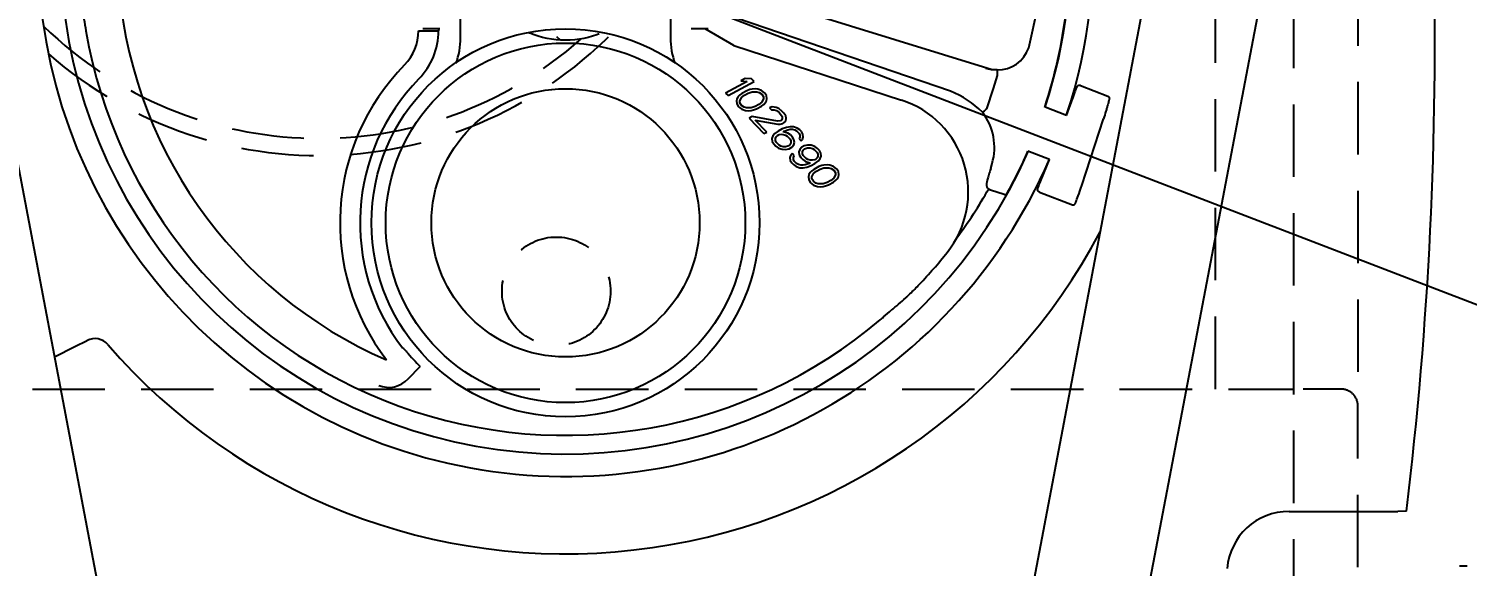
# Model space of a CAD drawing. Extents: x 230 to 4050, y 0 to 2754.
# Drawn here: x 1429.5 to 1681.6, y 2229.5 to 2323.7 of the extents above; entities that cross this region are included whole.
import ezdxf

# ---------------------------------------------------------------- set-up
doc = ezdxf.new("R2010")
doc.units = 0
doc.header["$LTSCALE"] = 2
doc.linetypes.add('HIDDEN', pattern=[9.525, 6.35, -3.175])
doc.linetypes.add('PHANTOM', pattern=[63.5, 31.75, -6.35, 6.35, -6.35, 6.35, -6.35])
doc.layers.get('0').update_dxf_attribs({"linetype": 'CONTINUOUS'})
doc.layers.get('DEFPOINTS').update_dxf_attribs({"linetype": 'CONTINUOUS'})
for name, color, linetype in [('DANMEN', 7, 'CONTINUOUS'), ('KIKI-2D2', 7, 'CONTINUOUS'), ('SUNPOU', 7, 'CONTINUOUS')]:
    doc.layers.add(name, color=color, linetype=linetype)
doc.styles.get("Standard").update_dxf_attribs({"font": 'romans.shx', "bigfont": 'extfont.shx'})
doc.dimstyles.get("Standard").update_dxf_attribs({"dimscale": 10, "dimtxt": 2, "dimasz": 3, "dimexe": 1, "dimexo": 1, "dimgap": 0.6, "dimtad": 3, "dimdec": 0, "dimzin": 0, "dimdsep": 46, "dimtxsty": 'STANDARD', "dimblk1": 'OPEN', "dimblk2": 'OPEN', "dimsah": 1, "dimcen": 1.5, "dimadec": 0, "dimazin": 0, "dimtfac": 1, "dimtdec": 0, "dimtmove": 0, "dimatfit": 0, "dimldrblk": 'DOTSMALL', "dimfxl": 1, "dimtvp": 1, "dimtolj": 1, "dimtzin": 0, "dimarcsym": 0})

# ---------------------------------------------------------------- blocks, each defined once
blk = doc.blocks.new('_DotSmall')
at = {"color": 0, "linetype": 'ByBlock', "const_width": 0.5}
blk.add_lwpolyline([(-0.0625, 0, 1), (0.0625, 0, 1)], format="xyb", close=True, dxfattribs=at)
blk = doc.blocks.new('_OPEN')
at = {"color": 0, "linetype": 'ByBlock'}
for p, q in [((-1, 0.1667), (0, 0)), ((0, 0), (-1, -0.1667)), ((0, 0), (-1, 0))]:
    blk.add_line(p, q, dxfattribs=at)
blk = doc.blocks.new('*D11')
at = {"layer": 'DEFPOINTS', "color": 0}
for p in [(1732.05, 2611.15), (1251.53, 2164.88), (1410.18, 2164.88)]:
    blk.add_point(p, dxfattribs=at)
at = {"layer": 'SUNPOU', "color": 0, "linetype": 'ByBlock', "lineweight": -2}
for p, q in [((1722.05, 2611.15), (1241.53, 2611.15)), ((1251.53, 2581.15), (1251.53, 2194.88)), ((1400.18, 2164.88), (1241.53, 2164.88))]:
    blk.add_line(p, q, dxfattribs=at)
at = {"layer": 'SUNPOU', "color": 0, "lineweight": -2, "xscale": 30, "yscale": 30, "zscale": 30}
for p, rotation in [((1251.53, 2611.15), 90), ((1251.53, 2164.88), 270)]:
    blk.add_blockref('_OPEN', p, dxfattribs=dict(at, rotation=rotation))
at = {"layer": 'SUNPOU', "color": 0, "insert": (1235.53, 2388.02), "char_height": 20, "attachment_point": 5, "rotation": 90}
blk.add_mtext('\\A1;450', dxfattribs=at)
blk = doc.blocks.new('*D19')
at = {"layer": 'DEFPOINTS', "color": 0}
for p in [(1498.58, 2494.88), (1301.53, 2164.88), (1410.18, 2164.88)]:
    blk.add_point(p, dxfattribs=at)
at = {"layer": 'SUNPOU', "color": 0, "linetype": 'ByBlock', "lineweight": -2}
for p, q in [((1488.58, 2494.88), (1291.53, 2494.88)), ((1301.53, 2464.88), (1301.53, 2194.88)), ((1400.18, 2164.88), (1291.53, 2164.88))]:
    blk.add_line(p, q, dxfattribs=at)
at = {"layer": 'SUNPOU', "color": 0, "lineweight": -2, "xscale": 30, "yscale": 30, "zscale": 30}
for p, rotation in [((1301.53, 2494.88), 90), ((1301.53, 2164.88), 270)]:
    blk.add_blockref('_OPEN', p, dxfattribs=dict(at, rotation=rotation))
at = {"layer": 'SUNPOU', "color": 0, "insert": (1285.53, 2329.88), "char_height": 20, "attachment_point": 5, "rotation": 90}
blk.add_mtext('\\A1;330', dxfattribs=at)
blk = doc.blocks.new('A$C28ef329a')
at = {"layer": 'DANMEN', "color": 4, "linetype": 'HIDDEN'}
for p, q in [((-4220.93, 2266.28), (-4220.93, 2133.28)), ((-4245.93, 2263.28), (-4245.93, 2136.28))]:
    blk.add_line(p, q, dxfattribs=at)
at = {"layer": 'DANMEN', "color": 1, "linetype": 'HIDDEN'}
blk.add_lwpolyline([(-4232.25, 2414.75), (-4232.25, 1984.75, 0.414214), (-4182.25, 1934.75), (-3957.25, 1934.75, 0.414214), (-3907.25, 1984.75), (-3907.25, 2414.75, 0.414214), (-3957.25, 2464.75), (-4182.25, 2464.75, 0.414214)], format="xyb", close=True, dxfattribs=at)
at = {"layer": 'DANMEN', "color": 4, "linetype": 'HIDDEN'}
blk.add_lwpolyline([(-4491.29, 2136.28), (-4232.25, 2136.28)], dxfattribs=at)
blk.add_lwpolyline([(-4220.93, 2105.04), (-4220.93, 2133.28, 0.414214), (-4223.93, 2136.28), (-4230.56, 2136.28)], format="xyb", dxfattribs=at)

msp = doc.modelspace()

# ---------------------------------------------------------------- linework, layer by layer
at = {"layer": 'DANMEN', "color": 1, "linetype": 'HIDDEN'}
for p, q in [((1507.8, 2334.96), (1522.7, 2321.66)), ((1555.41, 2314.43), (1551.63, 2312.39)), ((1552.06, 2311.93), (1556.61, 2314.4)), ((1555.07, 2314.94), (1554.3, 2314.52)), ((1554.3, 2314.52), (1555.41, 2314.43)), ((1556.18, 2314.85), (1555.07, 2314.94)), ((1556.61, 2314.4), (1556.18, 2314.85)), ((1551.63, 2312.39), (1552.06, 2311.93)), ((1553.6, 2311.39), (1553.52, 2311.01)), ((1553.84, 2311.76), (1553.6, 2311.39)), ((1554.06, 2311.99), (1553.84, 2311.76)), ((1554.47, 2312.33), (1554.06, 2311.99)), ((1554.12, 2310.99), (1554.42, 2311.61)), ((1554.42, 2311.61), (1554.93, 2312)), ((1555.34, 2312.8), (1554.47, 2312.33)), ((1554.93, 2312), (1555.61, 2312.37)), ((1555.9, 2312.99), (1555.34, 2312.8)), ((1555.61, 2312.37), (1556.26, 2312.61)), ((1556.26, 2313.07), (1555.9, 2312.99)), ((1556.79, 2313.13), (1556.26, 2313.07)), ((1556.26, 2312.61), (1557.13, 2312.62)), ((1557.3, 2313.06), (1556.79, 2313.13)), ((1557.13, 2312.62), (1557.53, 2312.5)), ((1557.95, 2312.84), (1557.3, 2313.06)), ((1557.53, 2312.5), (1557.99, 2312.17)), ((1558.47, 2312.43), (1557.95, 2312.84)), ((1558.27, 2311.41), (1557.98, 2310.79)), ((1557.99, 2312.17), (1558.25, 2311.74)), ((1558.25, 2311.74), (1558.27, 2311.41)), ((1558.81, 2311.93), (1558.47, 2312.43)), ((1558.8, 2311.01), (1558.87, 2311.39)), ((1558.87, 2311.39), (1558.81, 2311.93)), ((1553.52, 2311.01), (1553.59, 2310.47)), ((1553.59, 2310.47), (1553.92, 2309.97)), ((1553.92, 2309.97), (1554.45, 2309.57)), ((1554.14, 2310.66), (1554.12, 2310.99)), ((1554.41, 2310.23), (1554.14, 2310.66)), ((1554.86, 2309.9), (1554.41, 2310.23)), ((1554.45, 2309.57), (1555.1, 2309.35)), ((1555.27, 2309.78), (1554.86, 2309.9)), ((1555.1, 2309.35), (1555.6, 2309.28)), ((1556.14, 2309.8), (1555.27, 2309.78)), ((1555.6, 2309.28), (1556.13, 2309.34)), ((1556.13, 2309.34), (1556.5, 2309.42)), ((1556.79, 2310.03), (1556.14, 2309.8)), ((1556.5, 2309.42), (1557.05, 2309.6)), ((1557.47, 2310.4), (1556.79, 2310.03)), ((1557.05, 2309.6), (1557.92, 2310.08)), ((1557.98, 2310.79), (1557.47, 2310.4)), ((1557.92, 2310.08), (1558.34, 2310.41)), ((1558.34, 2310.41), (1558.55, 2310.65)), ((1558.55, 2310.65), (1558.8, 2311.01)), ((1559.8, 2309.95), (1559.34, 2309.82)), ((1559.34, 2309.82), (1559.7, 2309.44)), ((1559.7, 2309.44), (1560.13, 2309.44)), ((1560.48, 2309.86), (1559.8, 2309.95)), ((1560.13, 2309.44), (1560.54, 2309.32)), ((1560.96, 2309.66), (1560.48, 2309.86)), ((1560.54, 2309.32), (1561, 2309)), ((1561.55, 2309.18), (1560.96, 2309.66)), ((1561, 2309), (1561.28, 2308.69)), ((1561.28, 2308.69), (1561.55, 2308.26)), ((1561.84, 2308.88), (1561.55, 2309.18)), ((1562.17, 2308.37), (1561.84, 2308.88)), ((1556.27, 2308.26), (1555.79, 2308)), ((1555.79, 2308), (1558.36, 2305.28)), ((1560.7, 2307.46), (1556.27, 2308.26)), ((1558.85, 2305.54), (1556.84, 2307.66)), ((1556.84, 2307.66), (1560.76, 2306.92)), ((1561.23, 2307.52), (1560.7, 2307.46)), ((1560.76, 2306.92), (1561.2, 2306.93)), ((1561.55, 2306.09), (1560.87, 2305.72)), ((1561.2, 2306.93), (1561.66, 2307.06)), ((1561.42, 2307.62), (1561.23, 2307.52)), ((1561.57, 2307.93), (1561.42, 2307.62)), ((1561.55, 2308.26), (1561.57, 2307.93)), ((1562.3, 2306.38), (1561.55, 2306.09)), ((1561.66, 2307.06), (1561.85, 2307.17)), ((1561.85, 2307.17), (1562.17, 2307.45)), ((1562.27, 2307.97), (1562.17, 2308.37)), ((1562.17, 2307.45), (1562.27, 2307.97)), ((1562.93, 2306.49), (1562.3, 2306.38)), ((1563.53, 2306.48), (1562.93, 2306.49)), ((1564.18, 2306.26), (1563.53, 2306.48)), ((1564.63, 2305.93), (1564.18, 2306.26)), ((1558.36, 2305.28), (1558.85, 2305.54)), ((1559.93, 2304.87), (1559.75, 2304.43)), ((1559.75, 2304.43), (1559.82, 2303.9)), ((1559.82, 2303.9), (1560.08, 2303.47)), ((1560.27, 2305.28), (1559.93, 2304.87)), ((1560.87, 2305.72), (1560.27, 2305.28)), ((1560.36, 2304.41), (1560.5, 2304.72)), ((1560.38, 2304.08), (1560.36, 2304.41)), ((1560.5, 2303.8), (1560.38, 2304.08)), ((1560.5, 2304.72), (1560.72, 2304.96)), ((1561, 2303.27), (1560.5, 2303.8)), ((1560.72, 2304.96), (1561.01, 2305.11)), ((1561.01, 2305.11), (1561.38, 2305.2)), ((1561.38, 2305.2), (1561.71, 2305.15)), ((1561.71, 2305.15), (1562.12, 2305.03)), ((1561.72, 2305.61), (1561.91, 2305.71)), ((1562.53, 2305.37), (1561.72, 2305.61)), ((1561.91, 2305.71), (1562.56, 2305.95)), ((1562.12, 2305.03), (1562.43, 2304.85)), ((1562.43, 2304.85), (1562.93, 2304.32)), ((1562.99, 2305.04), (1562.53, 2305.37)), ((1562.56, 2305.95), (1562.92, 2306.04)), ((1562.92, 2306.04), (1563.36, 2306.04)), ((1562.93, 2304.32), (1563.05, 2304.04)), ((1563.35, 2304.66), (1562.99, 2305.04)), ((1563.07, 2303.71), (1563.02, 2303.46)), ((1563.05, 2304.04), (1563.07, 2303.71)), ((1563.61, 2304.23), (1563.35, 2304.66)), ((1563.36, 2306.04), (1563.77, 2305.92)), ((1563.6, 2303.31), (1563.68, 2303.7)), ((1563.68, 2303.7), (1563.61, 2304.23)), ((1563.77, 2305.92), (1564.08, 2305.75)), ((1564.08, 2305.75), (1564.51, 2305.29)), ((1564.65, 2304.68), (1564.5, 2304.37)), ((1564.5, 2304.37), (1564.86, 2303.99)), ((1564.51, 2305.29), (1564.63, 2305.01)), ((1564.92, 2305.63), (1564.63, 2305.93)), ((1564.63, 2305.01), (1564.65, 2304.68)), ((1564.86, 2303.99), (1565.08, 2304.23)), ((1565.18, 2305.2), (1564.92, 2305.63)), ((1565.08, 2304.23), (1565.25, 2304.66)), ((1565.25, 2304.66), (1565.18, 2305.2)), ((1560.08, 2303.47), (1560.44, 2303.09)), ((1560.44, 2303.09), (1560.9, 2302.76)), ((1560.9, 2302.76), (1561.55, 2302.54)), ((1561.31, 2303.1), (1561, 2303.27)), ((1561.72, 2302.98), (1561.31, 2303.1)), ((1561.55, 2302.54), (1562.15, 2302.52)), ((1562.15, 2302.98), (1561.72, 2302.98)), ((1562.51, 2303.07), (1562.15, 2302.98)), ((1562.15, 2302.52), (1562.78, 2302.64)), ((1562.8, 2303.22), (1562.51, 2303.07)), ((1562.78, 2302.64), (1563.26, 2302.9)), ((1563.02, 2303.46), (1562.8, 2303.22)), ((1563.08, 2301.54), (1562.91, 2301.1)), ((1562.91, 2301.1), (1562.97, 2300.57)), ((1563.3, 2301.77), (1563.08, 2301.54)), ((1563.26, 2302.9), (1563.6, 2303.31)), ((1563.66, 2301.4), (1563.3, 2301.77)), ((1563.51, 2301.09), (1563.66, 2301.4)), ((1563.53, 2300.76), (1563.51, 2301.09)), ((1564.65, 2302.51), (1564.48, 2302.07)), ((1564.48, 2302.07), (1564.55, 2301.54)), ((1564.55, 2301.54), (1564.81, 2301.11)), ((1564.99, 2302.92), (1564.65, 2302.51)), ((1564.81, 2301.11), (1565.17, 2300.73)), ((1565.38, 2303.13), (1564.99, 2302.92)), ((1565.08, 2302.06), (1565.23, 2302.36)), ((1565.11, 2301.72), (1565.08, 2302.06)), ((1565.22, 2301.44), (1565.11, 2301.72)), ((1565.72, 2300.91), (1565.22, 2301.44)), ((1565.23, 2302.36), (1565.45, 2302.6)), ((1566.01, 2303.24), (1565.38, 2303.13)), ((1565.45, 2302.6), (1565.64, 2302.7)), ((1565.64, 2302.7), (1566.01, 2302.78)), ((1566.61, 2303.23), (1566.01, 2303.24)), ((1566.01, 2302.78), (1566.44, 2302.79)), ((1566.44, 2302.79), (1566.85, 2302.67)), ((1567.26, 2303.01), (1566.61, 2303.23)), ((1566.85, 2302.67), (1567.16, 2302.49)), ((1567.16, 2302.49), (1567.66, 2301.96)), ((1567.72, 2302.68), (1567.26, 2303.01)), ((1567.65, 2301.04), (1567.43, 2300.81)), ((1567.8, 2301.35), (1567.65, 2301.04)), ((1567.66, 2301.96), (1567.78, 2301.68)), ((1568.07, 2302.3), (1567.72, 2302.68)), ((1567.78, 2301.68), (1567.8, 2301.35)), ((1568.34, 2301.87), (1568.07, 2302.3)), ((1568.23, 2300.9), (1568.4, 2301.34)), ((1568.4, 2301.34), (1568.34, 2301.87)), ((1562.97, 2300.57), (1563.24, 2300.14)), ((1563.24, 2300.14), (1563.52, 2299.84)), ((1563.52, 2299.84), (1563.98, 2299.51)), ((1563.65, 2300.48), (1563.53, 2300.76)), ((1564.08, 2300.02), (1563.65, 2300.48)), ((1563.98, 2299.51), (1564.63, 2299.29)), ((1564.39, 2299.85), (1564.08, 2300.02)), ((1564.8, 2299.73), (1564.39, 2299.85)), ((1564.63, 2299.29), (1565.23, 2299.27)), ((1565.23, 2299.73), (1564.8, 2299.73)), ((1565.17, 2300.73), (1565.62, 2300.4)), ((1565.59, 2299.81), (1565.23, 2299.73)), ((1565.23, 2299.27), (1565.86, 2299.38)), ((1566.25, 2300.05), (1565.59, 2299.81)), ((1565.62, 2300.4), (1566.44, 2300.16)), ((1566.04, 2300.74), (1565.72, 2300.91)), ((1565.86, 2299.38), (1566.61, 2299.68)), ((1566.45, 2300.62), (1566.04, 2300.74)), ((1566.44, 2300.16), (1566.25, 2300.05)), ((1566.88, 2300.62), (1566.45, 2300.62)), ((1566.67, 2298.68), (1566.45, 2298.45)), ((1566.61, 2299.68), (1567.28, 2300.04)), ((1567.08, 2299.02), (1566.67, 2298.68)), ((1567.24, 2300.71), (1566.88, 2300.62)), ((1567.03, 2298.3), (1567.54, 2298.69)), ((1567.95, 2299.49), (1567.08, 2299.02)), ((1567.43, 2300.81), (1567.24, 2300.71)), ((1567.28, 2300.04), (1567.89, 2300.49)), ((1567.54, 2298.69), (1568.21, 2299.06)), ((1567.89, 2300.49), (1568.23, 2300.9)), ((1568.51, 2299.68), (1567.95, 2299.49)), ((1568.21, 2299.06), (1568.87, 2299.3)), ((1568.87, 2299.76), (1568.51, 2299.68)), ((1569.4, 2299.82), (1568.87, 2299.76)), ((1568.87, 2299.3), (1569.74, 2299.31)), ((1569.91, 2299.75), (1569.4, 2299.82)), ((1569.74, 2299.31), (1570.14, 2299.19)), ((1570.56, 2299.53), (1569.91, 2299.75)), ((1570.14, 2299.19), (1570.6, 2298.86)), ((1571.08, 2299.13), (1570.56, 2299.53)), ((1570.6, 2298.86), (1570.86, 2298.43)), ((1571.42, 2298.62), (1571.08, 2299.13)), ((1571.48, 2298.08), (1571.42, 2298.62)), ((1566.21, 2298.09), (1566.13, 2297.7)), ((1566.13, 2297.7), (1566.2, 2297.17)), ((1566.2, 2297.17), (1566.53, 2296.66)), ((1566.45, 2298.45), (1566.21, 2298.09)), ((1566.53, 2296.66), (1567.06, 2296.26)), ((1566.73, 2297.68), (1567.03, 2298.3)), ((1566.75, 2297.35), (1566.73, 2297.68)), ((1567.02, 2296.92), (1566.75, 2297.35)), ((1567.47, 2296.6), (1567.02, 2296.92)), ((1567.06, 2296.26), (1567.71, 2296.04)), ((1567.88, 2296.47), (1567.47, 2296.6)), ((1567.71, 2296.04), (1568.21, 2295.97)), ((1568.75, 2296.49), (1567.88, 2296.47)), ((1568.21, 2295.97), (1568.74, 2296.03)), ((1568.74, 2296.03), (1569.11, 2296.11)), ((1569.4, 2296.73), (1568.75, 2296.49)), ((1569.11, 2296.11), (1569.66, 2296.3)), ((1570.08, 2297.09), (1569.4, 2296.73)), ((1569.66, 2296.3), (1570.53, 2296.77)), ((1570.59, 2297.48), (1570.08, 2297.09)), ((1570.53, 2296.77), (1570.95, 2297.11)), ((1570.88, 2298.1), (1570.59, 2297.48)), ((1570.86, 2298.43), (1570.88, 2298.1)), ((1570.95, 2297.11), (1571.16, 2297.34)), ((1571.16, 2297.34), (1571.41, 2297.7)), ((1571.41, 2297.7), (1571.48, 2298.08))]:
    msp.add_line(p, q, dxfattribs=at)
for centre, radius in [((1523.57, 2337.64), 16), ((1521.96, 2277.66), 9.5)]:
    msp.add_circle(centre, radius, dxfattribs=at)
at = {"layer": 'DANMEN', "color": 4, "linetype": 'PHANTOM'}
msp.add_arc((1523.58, 2452.65), 284.38, 270, 15, dxfattribs=at)
at = {"layer": 'DANMEN', "color": 1, "linetype": 'HIDDEN'}
for radius, start, end in [(72.13, 228.86, 319.7679), (69.13, 225.6688, 311.6059)]:
    msp.add_arc((1480.44, 2373.57), radius, start, end, dxfattribs=at)
at = {"layer": 'KIKI-2D2', "color": 2}
for p, q in [((1415.9, 2361.47), (1443.4, 2217.04)), ((1603.75, 2217.04), (1631.25, 2361.47)), ((1623.4, 2213.3), (1650.9, 2357.73)), ((1505.2, 2322.08), (1505.2, 2346.95)), ((1541.96, 2346.95), (1541.96, 2322.08)), ((1598.33, 2316.46), (1548.58, 2331.82)), ((1591.04, 2312.73), (1548.58, 2327.22)), ((1604.74, 2320.31), (1606.31, 2327.44)), ((1497.82, 2323.28), (1501.32, 2323.28)), ((1501.58, 2323.65), (1498.58, 2323.65)), ((1501.32, 2323.65), (1501.32, 2323.28)), ((1548.58, 2323.65), (1545.58, 2323.65)), ((1553.09, 2320.7), (1548.07, 2323.65)), ((1553.09, 2320.7), (1582.43, 2311.17)), ((1598.56, 2313.19), (1599.29, 2315.45)), ((1613.79, 2313.69), (1613.69, 2313.72)), ((1613.79, 2313.69), (1618.61, 2311.84)), ((1591.04, 2312.73), (1591.04, 2312.73)), ((1597.4, 2309.62), (1598.56, 2313.19)), ((1612.67, 2312.16), (1611.32, 2308.45)), ((1612.54, 2311.81), (1612.4, 2311.42)), ((1612.78, 2312.46), (1612.67, 2312.16)), ((1612.87, 2312.72), (1612.78, 2312.46)), ((1612.95, 2312.93), (1612.87, 2312.72)), ((1611.35, 2308.44), (1607.62, 2309.9)), ((1614.07, 2296.21), (1617.87, 2307.88)), ((1608.41, 2300.76), (1604.6, 2302.19)), ((1598.08, 2299.18), (1598.33, 2300.02)), ((1606.81, 2296.91), (1608.38, 2300.77)), ((1606.51, 2296.14), (1606.59, 2296.36)), ((1606.59, 2296.36), (1606.69, 2296.61)), ((1606.69, 2296.61), (1606.81, 2296.91)), ((1606.95, 2297.25), (1607.11, 2297.63)), ((1613.89, 2295.7), (1614.07, 2296.21)), ((1598.02, 2295.43), (1600.44, 2294.65)), ((1606.62, 2295.02), (1606.53, 2295.07)), ((1606.62, 2295.02), (1612.39, 2292.81)), ((1613.05, 2293.39), (1613.11, 2293.56)), ((1613.11, 2293.56), (1613.2, 2293.79)), ((1613.2, 2293.79), (1613.3, 2294.07)), ((1613.3, 2294.07), (1613.42, 2294.4)), ((1613.42, 2294.4), (1613.56, 2294.78)), ((1613.56, 2294.78), (1613.72, 2295.22)), ((1613.72, 2295.22), (1613.89, 2295.7)), ((1612.39, 2292.81), (1612.55, 2292.78)), ((1496, 2262.34), (1498.14, 2264.45)), ((1650.36, 2239.09), (1669.42, 2239.06)), ((1670.92, 2239.11), (1669.42, 2239.06))]:
    msp.add_line(p, q, dxfattribs=at)
for points in [[(1613.69, 2313.72), (1613.51, 2313.72), (1613.35, 2313.65), (1613.24, 2313.56), (1613.18, 2313.48), (1613.15, 2313.44), (1613.14, 2313.4), (1613.12, 2313.37), (1613.11, 2313.33), (1613.09, 2313.29), (1613.07, 2313.24), (1613.05, 2313.18), (1613.02, 2313.1), (1612.95, 2312.93)], [(1598.08, 2299.18), (1597.99, 2298.88), (1597.91, 2298.6), (1597.83, 2298.34), (1597.76, 2298.09), (1597.7, 2297.86), (1597.63, 2297.65), (1597.58, 2297.46), (1597.53, 2297.29), (1597.49, 2297.14), (1597.46, 2297.01), (1597.43, 2296.9), (1597.4, 2296.8), (1597.38, 2296.73), (1597.37, 2296.66), (1597.35, 2296.6), (1597.34, 2296.52), (1597.33, 2296.38), (1597.35, 2296.19), (1597.41, 2295.98), (1597.53, 2295.79), (1597.68, 2295.62), (1597.89, 2295.49), (1598.02, 2295.43)], [(1606.53, 2295.07), (1606.4, 2295.19), (1606.32, 2295.34), (1606.3, 2295.48), (1606.31, 2295.58), (1606.32, 2295.63), (1606.33, 2295.67), (1606.34, 2295.7), (1606.35, 2295.74), (1606.37, 2295.79), (1606.39, 2295.84), (1606.41, 2295.9), (1606.44, 2295.97), (1606.51, 2296.14)], [(1612.55, 2292.78), (1612.71, 2292.82), (1612.83, 2292.91), (1612.88, 2292.98), (1612.9, 2293.01), (1612.91, 2293.04), (1612.92, 2293.07), (1612.94, 2293.11), (1612.95, 2293.15), (1612.97, 2293.19), (1612.99, 2293.25), (1613.05, 2293.39)]]:
    msp.add_lwpolyline(points, dxfattribs=at)
for radius in [34, 31.5, 23.5]:
    msp.add_circle((1523.58, 2289.65), radius, dxfattribs=at)
for centre, radius, start, end in [((1523.58, 2337.65), 92.45, 105.8574, 336.4927), ((1523.57, 2337.64), 92.5, 341.798, 74.3174), ((1523.57, 2337.64), 88.5, 106.5992, 336.3693), ((1523.57, 2337.64), 88.5, 341.798, 73.3961), ((992.38, 2321.47), 683.52, 353.07962, 1.35687), ((1523.58, 2337.65), 78.56, 183.3261, 246.4817), ((1524.5, 2337.24), 87.43, 341.7638, 353.1296), ((1523.58, 2337.65), 85.24, 189.6992, 310.3008), ((1489.33, 2323.28), 8.5, 315.5241, 0.0001), ((1489.32, 2323.28), 12, 315.5262, 359.998), ((1492.1, 2322.1), 13.1, 339.7539, 359.9205), ((1555.06, 2322.1), 13.1, 180.0794, 200.2445), ((1599.35, 2322.12), 5.68, 268.8498, 341.4651), ((1523.58, 2289.65), 39.5, 135.5243, 217.4767), ((1523.58, 2289.65), 36, 135.5243, 217.4768), ((1577.23, 2295.05), 16.93, 321.2369, 72.1185), ((1583.87, 2295.89), 18.3, 45.8522, 66.9276), ((1618.47, 2311.47), 0.396, 37.563, 46.6051), ((1588.74, 2302.86), 10, 343.5104, 37.9865), ((1524.5, 2337.24), 87.43, 330.9162, 336.367), ((1523.58, 2337.65), 85.24, 323.5032, 330.4591), ((1600.59, 2295.12), 0.5, 251.9846, 309.4711), ((1523.58, 2337.65), 106, 220.8466, 332.1294), ((1523.58, 2337.65), 85.44, 316.5426, 321.4904), ((1545.25, 2317.02), 55.52, 314.1513, 316.6103), ((1525.9, 2340.18), 85.66, 309.7501, 311.969), ((1573.08, 2287.71), 15.09, 311.9942, 312.59), ((869.46, 3401.98), 1268.38, 296.431, 296.72045), ((1441.12, 2266.36), 3, 40.8466, 116.7204), ((1525.29, 2308.42), 50.71, 233.325, 233.8391), ((1492.63, 2265.31), 4.5, 246.7843, 318.6291), ((1650.34, 2228.23), 10.86, 89.9276, 175.5769)]:
    msp.add_arc(centre, radius, start, end, dxfattribs=at)
msp.add_ellipse((1680.2, 2229.45), major_axis=(2, 0.03), ratio=0.01745, start_param=0.811775, end_param=1.570513, dxfattribs=at)
for points, knots in [([(1439.13, 2325.84), (1439.15, 2325.69), (1439.3, 2324.85), (1439.43, 2324), (1439.55, 2323.29)], [0, 0, 0, 0, 0.166652, 1, 1, 1, 1]), ([(1599.25, 2316.36), (1599.25, 2316.38), (1599.24, 2316.39), (1599.25, 2316.44), (1599.25, 2316.36)], [0, 0, 0, 0, 0.751564, 1, 1, 1, 1]), ([(1599.29, 2315.45), (1599.29, 2315.55), (1599.28, 2315.85), (1599.26, 2316.15), (1599.25, 2316.36)], [0, 0, 0, 0, 0.315427, 1, 1, 1, 1]), ([(1618.85, 2311.35), (1618.86, 2311.35), (1618.84, 2311.32), (1618.84, 2311.28), (1618.82, 2311.19), (1618.77, 2311.01), (1618.69, 2310.72), (1618.57, 2310.3), (1618.42, 2309.78), (1618.19, 2308.96), (1618, 2308.32), (1617.87, 2307.88)], [0, 0, 0, 0, 0.005046, 0.019595, 0.043596, 0.076808, 0.16947, 0.293963, 0.445473, 0.61813, 1, 1, 1, 1]), ([(1596.62, 2309.02), (1596.62, 2309.02), (1596.65, 2309.05), (1596.68, 2309.06), (1596.76, 2309.13), (1596.9, 2309.23), (1597.12, 2309.4), (1597.3, 2309.54), (1597.4, 2309.62)], [0, 0, 0, 0, 0.018229, 0.074161, 0.165984, 0.289914, 0.614843, 1, 1, 1, 1]), ([(1583.3, 2276.59), (1583.34, 2276.63), (1583.55, 2276.83), (1583.76, 2277.03), (1583.92, 2277.19)], [0, 0, 0, 0, 0.20725, 1, 1, 1, 1]), ([(1578.71, 2272.64), (1578.92, 2272.81), (1579.57, 2273.37), (1580.22, 2273.94), (1580.67, 2274.32)], [0, 0, 0, 0, 0.311456, 1, 1, 1, 1]), ([(1495.37, 2267.47), (1495.49, 2267.34), (1496.4, 2266.31), (1497.3, 2265.29), (1498.14, 2264.45)], [0, 0, 0, 0, 0.133298, 1, 1, 1, 1])]:
    msp.add_open_spline(points, degree=3, knots=knots, dxfattribs=at)
for points in [[(1599.24, 2316.43), (1598.56, 2316.4), (1597.86, 2316.49), (1597.21, 2316.69)], [(1618.61, 2311.84), (1618.66, 2311.82), (1618.71, 2311.79), (1618.75, 2311.76)], [(1618.79, 2311.71), (1618.82, 2311.66), (1618.85, 2311.61), (1618.86, 2311.55)], [(1618.86, 2311.55), (1618.87, 2311.49), (1618.87, 2311.42), (1618.85, 2311.35)]]:
    msp.add_open_spline(points, degree=3, dxfattribs=at)

# ---------------------------------------------------------------- block references
at = {"color": 4, "linetype": 'HIDDEN'}
msp.add_blockref('A$C28ef329a', (5883.36, 124.25), dxfattribs=at)

# ---------------------------------------------------------------- dimensions: what is measured, and where the dimension line sits
at = {"layer": 'SUNPOU'}
dim = msp.add_linear_dim(base=(1251.53, 2164.88), p1=(1732.05, 2611.15), p2=(1410.18, 2164.88), angle=90, text='450', dimstyle='STANDARD', override={"dimarcsym": 1}, dxfattribs=at)
dim.commit()
dim.dimension.update_dxf_attribs({"geometry": '*D11', "text_midpoint": (1235.53, 2388.02)})
dim = msp.add_linear_dim(base=(1301.53, 2164.88), p1=(1498.58, 2494.88), p2=(1410.18, 2164.88), angle=90, dimstyle='STANDARD', override={"dimarcsym": 1}, dxfattribs=at)
dim.commit()
dim.dimension.update_dxf_attribs({"geometry": '*D19', "text_midpoint": (1285.53, 2329.88)})

# ---------------------------------------------------------------- leaders
msp.add_leader([(1523.58, 2336.75), (1731.86, 2256.62), (1883.39, 2256.62)], dimstyle='STANDARD', dxfattribs=at)

doc.saveas('drawing.dxf')
